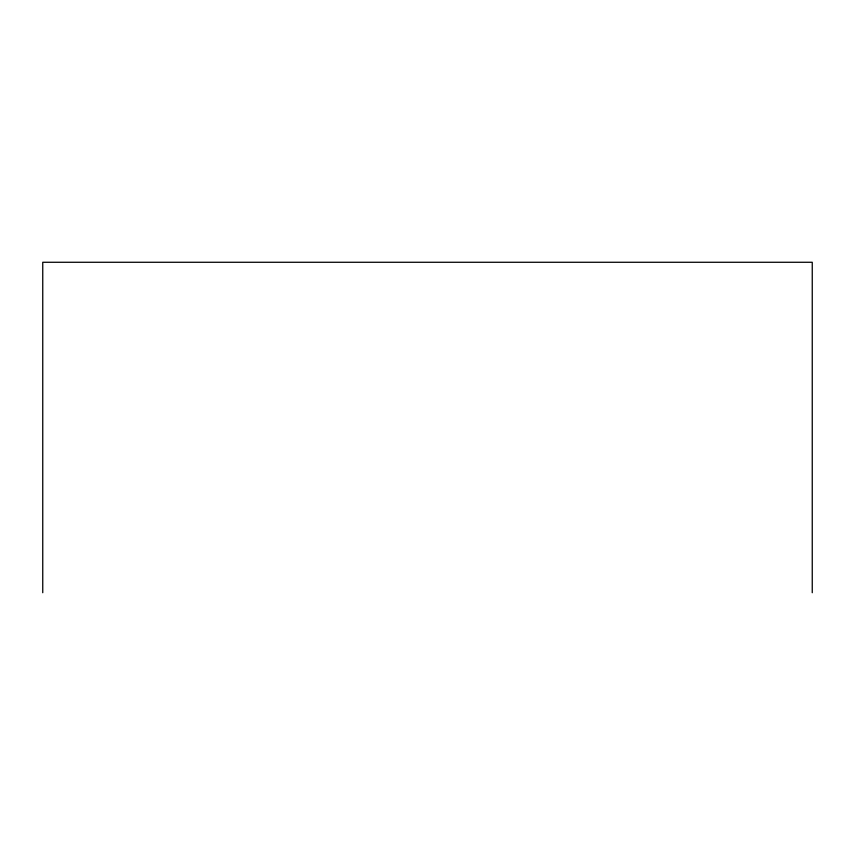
<?xml version="1.0" encoding="UTF-8"?>
<svg xmlns="http://www.w3.org/2000/svg" width="855" height="855" viewBox="0 0 855 855"><rect width="100%" height="100%" fill="white"/><g stroke="black" fill="none" stroke-linecap="round" stroke-linejoin="round"><path stroke-width="1.28" d="M812.25 592.729L812.25 262.271L42.75 262.271L42.75 592.729"/></g></svg>
